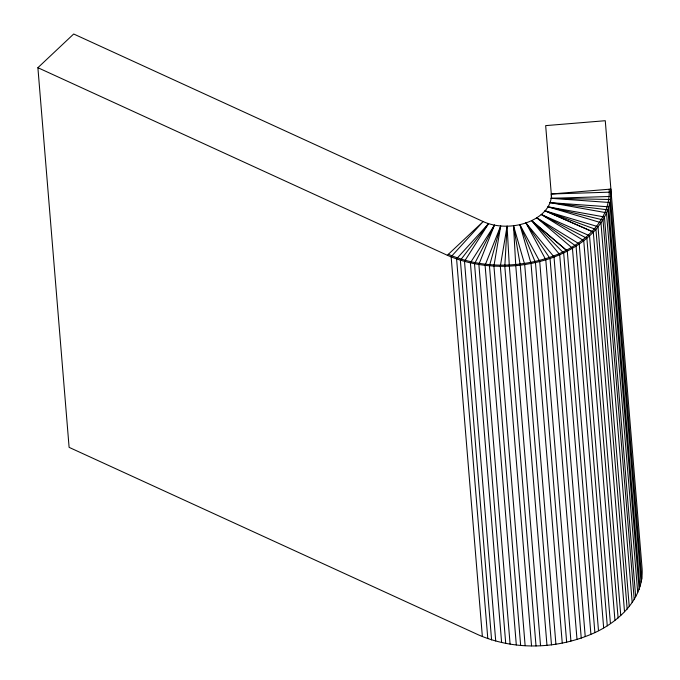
<?xml version="1.0" encoding="UTF-8"?>
<svg xmlns="http://www.w3.org/2000/svg" width="680" height="680" viewBox="0 0 680 680"><rect width="100%" height="100%" fill="white"/><g stroke="black" fill="none" stroke-linecap="round" stroke-linejoin="round"><path stroke-width="1.02" d="M609.187 189.227C610.844 223.558 578.833 247.613 549.346 257.482C516.732 268.175 480.046 268.175 448.358 254.303M641.784 579.139L610.572 199.495L610.895 189.091L551.284 193.995A42.712 28.585 -4.7 0 1 528.827 221.833A42.712 28.585 -4.7 0 1 483.14 221.561L73.695 34L37.893 67.703L69.105 447.355L478.55 634.916C515.295 650.862 558.62 649.068 594.881 632.63C619.582 621.112 643.884 598.128 642.107 568.744L605.268 120.717L545.666 125.621L551.667 198.594M540.532 645.685L509.32 266.033L507.085 226.176L504.806 266.348L536.027 646M516.307 644.92L485.095 265.268L500.684 225.981L493.927 266.007L525.138 645.66M507.085 226.176L500.327 266.212L531.539 645.856M500.684 225.981L489.447 265.872L520.659 645.515M501.611 642.43L470.398 262.786L494.471 225.123L478.873 264.418L510.085 644.071M494.471 225.123L474.521 263.823L505.733 643.476M487.789 638.452L456.577 258.808L488.571 223.644L464.5 261.298L495.712 640.951M488.571 223.644L460.377 260.262L491.589 639.914M37.893 67.703L447.338 255.272L483.14 221.561L451.137 256.725L482.35 636.378M551.284 193.995L610.802 192.125M641.01 582.156L609.798 202.512L551.149 198.322L610.665 196.46M551.149 198.322L610.572 199.495C605.277 229.644 577.175 249.075 550.035 258.502C516.868 269.382 479.562 269.374 447.338 255.272M637.704 592.433L606.492 212.781L550.043 202.64L608.702 206.822L639.914 586.475M550.043 202.64L607.928 209.848L639.14 589.492M632.17 602.352L600.958 222.7L548.004 206.831L604.452 216.98L635.664 596.623M548.004 206.831L603.015 219.912L634.227 599.564M591.932 231.438L545.054 210.817L598.009 226.686L629.221 606.339M614.941 620.254L583.729 240.609L541.28 214.498L589.534 235.73L620.746 615.375M541.28 214.498L586.891 238.306L618.103 617.95M603.653 627.827L572.441 248.183L536.766 217.787L579.215 243.899L610.428 623.543M536.766 217.787L576.053 246.202L607.265 625.846M566.262 250.138L531.607 220.609L559.691 254.592L590.903 634.244M576.997 639.353L545.785 259.709L525.929 222.912L554.013 256.896L585.225 636.539M525.929 222.912L550.035 258.502L581.247 638.154M562.241 643.042L531.02 263.398L519.851 224.629L539.707 261.426L570.919 641.07M519.851 224.629L535.457 262.625L566.669 642.277M546.966 645.226L515.755 265.582L513.527 225.726L524.696 264.495L555.909 644.138M513.527 225.726L520.268 265.26L551.48 644.912M627.164 609.127L595.952 229.475L545.054 210.817L593.308 232.05L624.52 611.702M598.494 630.658L567.281 251.005L531.607 220.618L563.669 252.986L594.881 632.63"/></g></svg>
